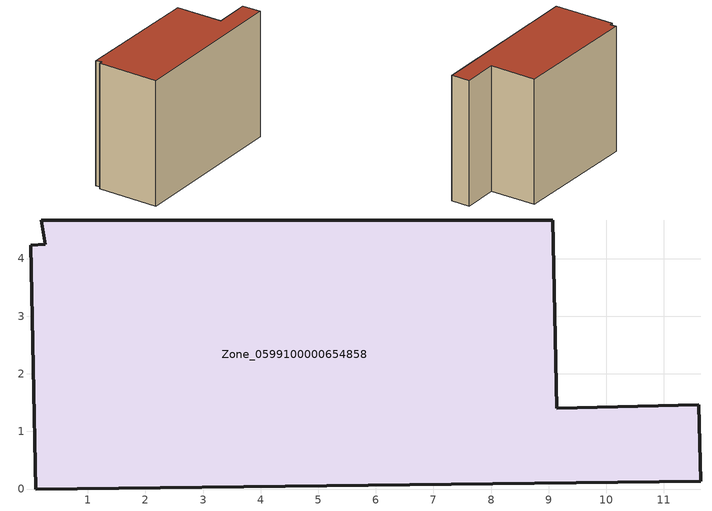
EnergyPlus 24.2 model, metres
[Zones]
Zone_0599100000654858
 floor ground (C_G): 0.01,4.23 0.26,4.25 0.19,4.67 9.07,4.67 9.14,1.41 11.6,1.46 11.64,0.14 0.09,0 z0
 wall outside (C_F): 0.09,0 11.64,0.14 11.6,1.46 9.14,1.41 9.07,4.67 0.19,4.67 0.26,4.25 0.01,4.23 0.09,0 z0:8.82
 roof outside (C_R): 0.26,4.25 0.01,4.23 0.09,0 11.64,0.14 11.6,1.46 9.14,1.41 9.07,4.67 0.19,4.67 z8.82
[BUILDING]
Pand.0599100000654858: North Axis=0; Terrain=City; Loads Convergence Tolerance Value=0.04; Temperature Convergence Tolerance Value=0.4; Solar Distribution=FullExterior; Maximum Number of Warmup Days=25; Minimum Number of Warmup Days=1
[Site:Location]
Rotterdam.The.Hague.AP_ZH_NLD Design_Conditions: Latitude=51.96; Longitude=4.45; Time Zone=1; Elevation=-4.5
[SITE:GROUNDTEMPERATURE:BUILDINGSURFACE]
18, 18, 18, 18, 18, 18, 18, 18, 18, 18, 18, 18
[MATERIAL] Thermal Absorptance=0.9; Solar Absorptance=0.7; Visible Absorptance=0.7
Name | Roughness | Thickness | Conductivity | Density | Specific Heat
G.TI.1946 | MediumSmooth | 0.15 | 1 | 540 | 1210
F.TI.1946 | Rough | 0.3 | 0.857143 | 1920 | 840
R.TI.1946 | MediumRough | 0.2 | 0.1 | 1500 | 1000
[CONSTRUCTION]
C_G: G.TI.1946
C_F: F.TI.1946
C_R: R.TI.1946
[ZONE]
Zone_0599100000654858: Type=1; Multiplier=1; Ceiling Height=Autocalculate; Volume=Autocalculate; Floor Area=autocalculate; Part of Total Floor Area=Yes
[ZONEINFILTRATION:DESIGNFLOWRATE]
Infil_Zone_0599100000654858: Zone or ZoneList or Space or SpaceList=Zone_0599100000654858; Schedule=AlwaysOn; Design Flow Rate Calculation Method=Flow/Area; Flow Rate per Floor Area=0.003; Constant Term Coefficient=1; Temperature Term Coefficient=0; Velocity Term Coefficient=0; Velocity Squared Term Coefficient=0
[HVACTEMPLATE:ZONE:IDEALLOADSAIRSYSTEM]
Zone_0599100000654858: Maximum Heating Supply Air Temperature=50; Minimum Cooling Supply Air Temperature=13; Maximum Heating Supply Air Humidity Ratio=0.0156; Minimum Cooling Supply Air Humidity Ratio=0.0077; Heating Limit=NoLimit; Cooling Limit=NoLimit; Dehumidification Control Type=ConstantSensibleHeatRatio; Cooling Sensible Heat Ratio=0.7; Dehumidification Setpoint=60; Humidification Control Type=None; Humidification Setpoint=30; Outdoor Air Method=None; Outdoor Air Flow Rate per Person=0.00944; Outdoor Air Flow Rate per Zone Floor Area=0; Outdoor Air Flow Rate per Zone=0; Demand Controlled Ventilation Type=None; Outdoor Air Economizer Type=NoEconomizer; Heat Recovery Type=None; Sensible Heat Recovery Effectiveness=0.7; Latent Heat Recovery Effectiveness=0.65
[ZONECONTROL:THERMOSTAT]
ThermostatControl_Zone_0599100000654858: Zone or ZoneList=Zone_0599100000654858; Control Type Schedule=DualSetpointControlType; Control 1=Thermostat_Zone_0599100000654858; Temperature Difference Between Cutout And Setpoint=0
[THERMOSTATSETPOINT:DUALSETPOINT]
Thermostat_Zone_0599100000654858: Heating Setpoint Temperature Schedule=HeatingSetpoint_Zone_0599100000654858; Cooling Setpoint Temperature Schedule=CoolingSetpoint_Zone_0599100000654858
[SCHEDULE:COMPACT]
HeatingSetpoint_Zone_0599100000654858: Through: 12/31, For: AllDays, Until: 24:00, 21
CoolingSetpoint_Zone_0599100000654858: Through: 12/31, For: AllDays, Until: 24:00, 24
DualSetpointControlType: Through: 12/31, For: AllDays, Until: 24:00, 4
AlwaysOn: Through: 12/31, For: AllDays, Until: 24:00, 1
